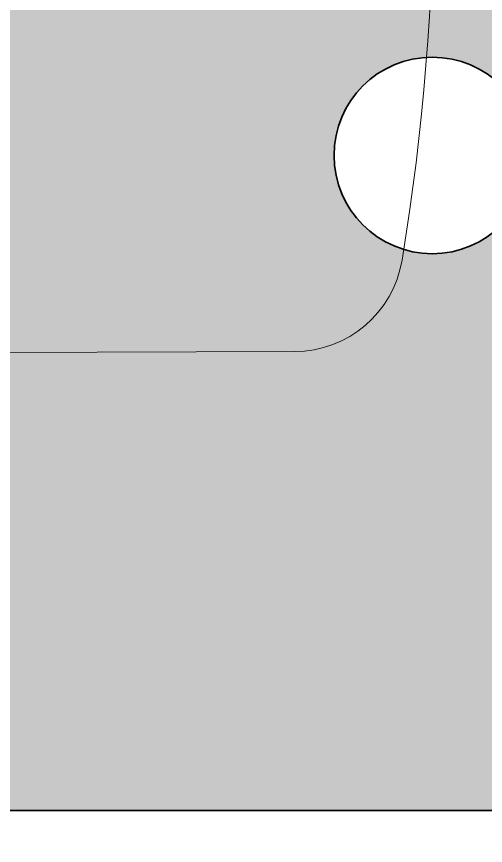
# Model space of a CAD drawing. Extents: x -12260 to 184725, y -29287 to 19916.
# Drawn here: x 40185.7 to 40400.4, y 2944 to 3323.6 of the extents above; entities that cross this region are included whole.
import ezdxf
from ezdxf.enums import TextEntityAlignment as Align

# ---------------------------------------------------------------- set-up
doc = ezdxf.new("R2010")
doc.units = 0
doc.header["$LTSCALE"] = 0.25
doc.linetypes.add('DASHDOT', pattern=[25.4, 12.7, -6.35, 0, -6.35])
doc.layers.add('01-First Floor-FUR$0$FALSE CEILING', color=251, linetype='Continuous')
for name, color, linetype, lineweight in [('01-First Floor-FUR$0$LOADING', 253, 'Continuous', 5), ('E-LITE-CIRC-NUMB', 6, 'Continuous', 25), ('E-LITE-CLNG', 150, 'Continuous', 35), ('E-LITE-CLNG-CNDT', 6, 'DASHDOT', 35), ('E-LITE-CTRL', 6, 'Continuous', 25), ('E-LITE-IDEN', 6, 'Continuous', 25)]:
    doc.layers.add(name, color=color, linetype=linetype, lineweight=lineweight)
doc.styles.add('DC_SIMPLEX', font='SIMPLEX.shx', dxfattribs={"width": 0.7})

# ---------------------------------------------------------------- blocks, each defined once
blk = doc.blocks.new('*U199')
h = blk.add_hatch(color=254)
h.dxf.hatch_style = 1
h.paths.add_polyline_path([(-300, 300), (-300, -300), (300, -300), (300, 300)])
edge = h.paths.add_edge_path(flags=16)
edge.add_arc((0, 0), 45, 0, 360)
blk.add_lwpolyline([(-300, 300), (-300, -300), (300, -300), (300, 300)], close=True)
blk.add_circle((0, 0), 45)
at = {"layer": 'E-LITE-CIRC-NUMB', "style": 'DC_SIMPLEX', "width": 0.7, "flags": 8}
blk.add_attdef('CIRCUIT', text='', height=200, rotation=0, dxfattribs=at).set_placement((-473.9, 300), align=Align.RIGHT)
at = {"layer": 'E-LITE-CTRL', "style": 'DC_SIMPLEX', "width": 0.7, "flags": 8}
blk.add_attdef('CONTROL', (1118.9, -935), '', height=200, rotation=360, dxfattribs=at)
at = {"layer": 'E-LITE-IDEN', "style": 'DC_SIMPLEX', "width": 0.7, "flags": 8}
blk.add_attdef('TYPE', (460.41, 457.65), '', height=200, rotation=360, dxfattribs=at)
blk = doc.blocks.new('01-First Floor-FUR$0$GF21046B-P')
at = {"color": 0}
blk.add_lwpolyline([(0, 0), (1, 0), (1, 0.6), (0, 0.6)], close=True, dxfattribs=at)
blk = doc.blocks.new('01-First Floor-FUR$0$GF21018-P')
at = {"color": 0}
blk.add_line((0.22049, 0.47563), (0.22049, 0.0675), dxfattribs=at)
for centre, radius, start, end in [((-0.0001, -0.52948), 1.06948, 80.36712, 99.63288), ((0.17049, 0.47563), 0.05, 0, 80.3671)]:
    blk.add_arc(centre, radius, start, end, dxfattribs=at)
blk = doc.blocks.new('01-First Floor-FUR')
at = {"layer": '01-First Floor-FUR$0$FALSE CEILING', "linetype": 'Continuous'}
blk.add_line((39476, 2960), (43476, 2960), dxfattribs=at)
at = {"layer": '01-First Floor-FUR$0$LOADING', "extrusion": (-7.78658e-06, 3.16518e-06, 1), "xscale": 1000.000000000004, "yscale": 1000.000000000004, "zscale": 1000.000000000004, "rotation": 270.2204152971468}
blk.add_blockref('01-First Floor-FUR$0$GF21018-P', (39836.58, 3388.85, -0.4), dxfattribs=at)
at = {"layer": '01-First Floor-FUR$0$LOADING', "extrusion": (-1.59456e-16, 3.19512e-06, 1), "xscale": -1000.000000000004, "yscale": 1000.000000000006, "zscale": 1000.000000000006, "rotation": 180}
blk.add_blockref('01-First Floor-FUR$0$GF21046B-P', (39481, 2960, -0.1), dxfattribs=at)

msp = doc.modelspace()

# ---------------------------------------------------------------- block references
at = {"layer": 'E-LITE-CLNG', "xscale": -1}
msp.add_blockref('*U199', (40376.04, 3259.99), dxfattribs=at)
at = {"layer": 'E-LITE-CLNG-CNDT'}
msp.add_blockref('01-First Floor-FUR', (0, 0), dxfattribs=at)

doc.saveas('drawing.dxf')
